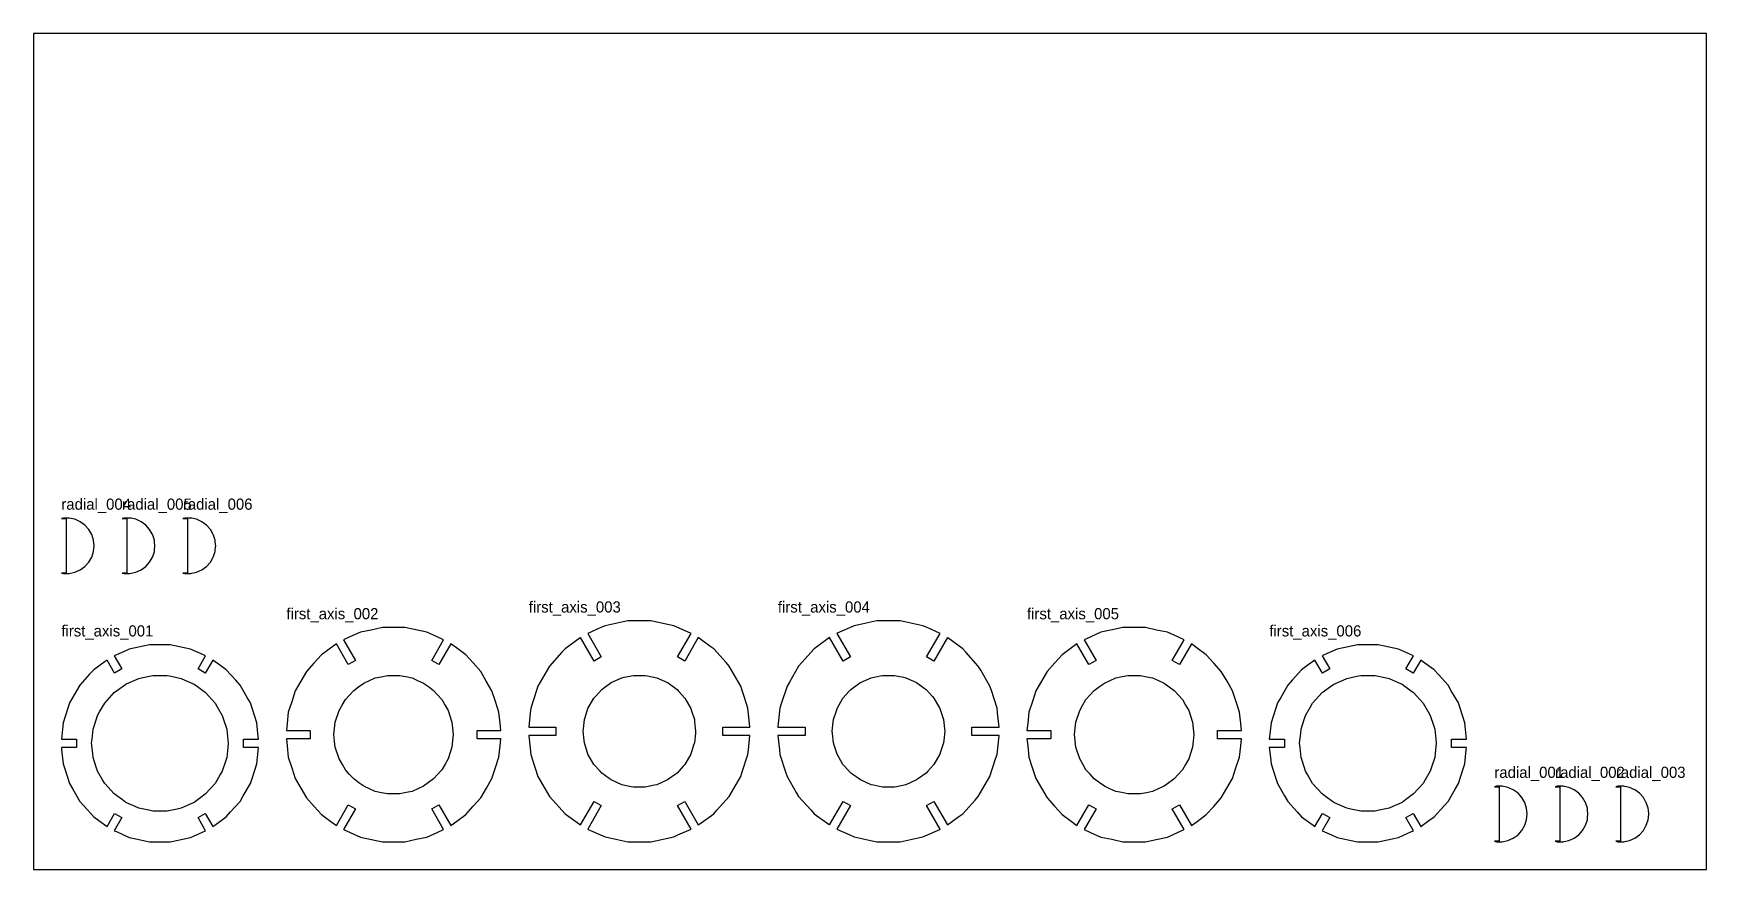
# Model space of a CAD drawing. Header units: metres. Extents: x 0 to 600, y 0 to 300.
import ezdxf

# ---------------------------------------------------------------- set-up
doc = ezdxf.new("R2010")
doc.units = ezdxf.units.M

msp = doc.modelspace()

# ---------------------------------------------------------------- linework, layer by layer
at = {"layer": 'first_axis_001'}
for p, q in [((32.256449, 78.14699), (28.976611, 76.686711)), ((34.381086, 79.092939), (32.256449, 78.14699)), ((39.368164, 80.152974), (34.381086, 79.092939)), ((41.643046, 80.636516), (39.368164, 80.152974)), ((49.067243, 80.636516), (41.643046, 80.636516)), ((54.054322, 79.576481), (49.067243, 80.636516)), ((56.329204, 79.092939), (54.054322, 79.576481)), ((60.986908, 77.019194), (56.329204, 79.092939)), ((25.71721, 74.70623), (21.592443, 71.709412)), ((26.378535, 75.186711), (25.71721, 74.70623)), ((29.095521, 70.480752), (26.378535, 75.186711)), ((28.976611, 76.686711), (31.693597, 71.980752)), ((59.016692, 71.980752), (61.733679, 76.686711)), ((61.733679, 76.686711), (60.986908, 77.019194)), ((64.331755, 75.186711), (61.614769, 70.480752)), ((67.236312, 73.076427), (64.331755, 75.186711)), ((69.117847, 71.709412), (67.236312, 73.076427)), ((16.624685, 66.192158), (15.461832, 64.178039)), ((20.036243, 69.981077), (16.624685, 66.192158)), ((21.592443, 71.709412), (20.036243, 69.981077)), ((31.693597, 71.980752), (29.095521, 70.480752)), ((30.165283, 64.384209), (33.111545, 66.524794)), ((33.111545, 66.524794), (34.461252, 67.125722)), ((34.461252, 67.125722), (37.788184, 68.606968)), ((37.788184, 68.606968), (39.233337, 68.914145)), ((39.233337, 68.914145), (42.795536, 69.671313)), ((42.795536, 69.671313), (47.914754, 69.671313)), ((47.914754, 69.671313), (49.359907, 69.364136)), ((49.359907, 69.364136), (52.922105, 68.606968)), ((52.922105, 68.606968), (54.271812, 68.006039)), ((54.271812, 68.006039), (57.598744, 66.524794)), ((57.598744, 66.524794), (58.794017, 65.656377)), ((61.614769, 70.480752), (59.016692, 71.980752)), ((72.529405, 67.920493), (69.117847, 71.709412)), ((74.085605, 66.192158), (72.529405, 67.920493)), ((76.63485, 61.776735), (74.085605, 66.192158)), ((15.461832, 64.178039), (12.912587, 59.762615)), ((25.544584, 59.711472), (28.97001, 63.515793)), ((28.97001, 63.515793), (30.165283, 64.384209)), ((58.794017, 65.656377), (61.740279, 63.515793)), ((61.740279, 63.515793), (65.165706, 59.711472)), ((77.797703, 59.762615), (76.63485, 61.776735)), ((12.193905, 57.550739), (10.618385, 52.701784)), ((12.912587, 59.762615), (12.193905, 57.550739)), ((21.859604, 51.81456), (22.984975, 55.278099)), ((22.984975, 55.278099), (23.723695, 56.557598)), ((23.723695, 56.557598), (25.544584, 59.711472)), ((65.165706, 59.711472), (65.904425, 58.431973)), ((65.904425, 58.431973), (67.725314, 55.278099)), ((67.725314, 55.278099), (68.181868, 53.872972)), ((79.373223, 54.913661), (77.797703, 59.762615)), ((80.091905, 52.701784), (79.373223, 54.913661)), ((10.375282, 50.38882), (10, 46.818258)), ((10.618385, 52.701784), (10.375282, 50.38882)), ((21.02238, 46.787602), (21.40305, 50.409433)), ((21.40305, 50.409433), (21.859604, 51.81456)), ((68.181868, 53.872972), (69.307239, 50.409433)), ((69.307239, 50.409433), (69.461674, 48.940088)), ((69.461674, 48.940088), (69.842344, 45.318258)), ((80.624843, 47.631222), (80.091905, 52.701784)), ((10, 46.818258), (15.433973, 46.818258)), ((15.433973, 43.818258), (10, 43.818258)), ((10, 43.818258), (10.085447, 43.005294)), ((10.085447, 43.005294), (10.618385, 37.934731)), ((15.433973, 46.818258), (15.433973, 43.818258)), ((20.867946, 45.318258), (21.02238, 46.787602)), ((21.248616, 41.696428), (20.867946, 45.318258)), ((69.687909, 43.848913), (69.307239, 40.227083)), ((69.842344, 45.318258), (69.687909, 43.848913)), ((75.276317, 43.818258), (75.276317, 46.818258)), ((75.276317, 46.818258), (80.710289, 46.818258)), ((80.71029, 43.818258), (75.276317, 43.818258)), ((80.335008, 40.247695), (80.71029, 43.818258)), ((80.710289, 46.818258), (80.624843, 47.631222)), ((10.618385, 37.934731), (11.337067, 35.722855)), ((21.40305, 40.227083), (21.248616, 41.696428)), ((22.528422, 36.763544), (21.40305, 40.227083)), ((22.984975, 35.358417), (22.528422, 36.763544)), ((68.850686, 38.821956), (67.725314, 35.358417)), ((69.307239, 40.227083), (68.850686, 38.821956)), ((78.516384, 33.085777), (80.091905, 37.934731)), ((80.091905, 37.934731), (80.335008, 40.247695)), ((11.337067, 35.722855), (12.912587, 30.8739)), ((12.912587, 30.8739), (14.075439, 28.859781)), ((24.805865, 32.204542), (22.984975, 35.358417)), ((25.544584, 30.925043), (24.805865, 32.204542)), ((28.97001, 27.120722), (25.544584, 30.925043)), ((65.165706, 30.925043), (61.740279, 27.120722)), ((66.986595, 34.078918), (65.165706, 30.925043)), ((67.725314, 35.358417), (66.986595, 34.078918)), ((75.248458, 26.458477), (77.797703, 30.8739)), ((77.797703, 30.8739), (78.516384, 33.085777)), ((14.075439, 28.859781), (16.624685, 24.444358)), ((16.624685, 24.444358), (18.180885, 22.716022)), ((31.916273, 24.980138), (28.97001, 27.120722)), ((33.111545, 24.111722), (31.916273, 24.980138)), ((36.438477, 22.630476), (33.111545, 24.111722)), ((57.598744, 24.111722), (56.249037, 23.510794)), ((60.545007, 26.252306), (57.598744, 24.111722)), ((61.740279, 27.120722), (60.545007, 26.252306)), ((70.674047, 20.655439), (74.085605, 24.444358)), ((74.085605, 24.444358), (75.248458, 26.458477)), ((18.180885, 22.716022), (21.592443, 18.927103)), ((21.592443, 18.927103), (23.473977, 17.560089)), ((26.378535, 15.449805), (29.095521, 20.155763)), ((31.693597, 18.655763), (28.976611, 13.949805)), ((29.095521, 20.155763), (31.693597, 18.655763)), ((37.788184, 22.029548), (36.438477, 22.630476)), ((41.350383, 21.27238), (37.788184, 22.029548)), ((42.795536, 20.965203), (41.350383, 21.27238)), ((47.914754, 20.965203), (42.795536, 20.965203)), ((51.476953, 21.722371), (47.914754, 20.965203)), ((52.922105, 22.029548), (51.476953, 21.722371)), ((56.249037, 23.510794), (52.922105, 22.029548)), ((59.016692, 18.655763), (61.614769, 20.155763)), ((61.733679, 13.949804), (59.016692, 18.655763)), ((61.614769, 20.155763), (64.331755, 15.449805)), ((64.99308, 15.930285), (69.117847, 18.927103)), ((69.117847, 18.927103), (70.674047, 20.655439)), ((23.473977, 17.560089), (26.378535, 15.449805)), ((28.976611, 13.949805), (29.723381, 13.617322)), ((29.723381, 13.617322), (34.381086, 11.543576)), ((56.329204, 11.543576), (58.453841, 12.489525)), ((58.453841, 12.489525), (61.733679, 13.949804)), ((64.331755, 15.449805), (64.99308, 15.930285)), ((34.381086, 11.543576), (36.655968, 11.060035)), ((36.655968, 11.060035), (41.643046, 10)), ((41.643046, 10), (49.067243, 10)), ((49.067243, 10), (51.342126, 10.483542)), ((51.342126, 10.483542), (56.329204, 11.543576))]:
    msp.add_line(p, q, dxfattribs=at)
at = {"layer": 'first_axis_002'}
for p, q in [((117.233432, 85.124252), (113.496328, 83.460388)), ((121.127934, 85.952055), (117.233432, 85.124252)), ((125.129309, 86.802574), (121.127934, 85.952055)), ((133.201585, 86.802574), (125.129309, 86.802574)), ((137.096086, 85.974771), (133.201585, 86.802574)), ((141.097462, 85.124252), (137.096086, 85.974771)), ((144.73475, 83.504827), (141.097462, 85.124252)), ((106.549538, 79.436469), (103.328432, 77.096199)), ((108.638831, 80.954429), (106.549538, 79.436469)), ((112.905823, 73.563782), (108.638831, 80.954429)), ((113.496328, 83.460388), (111.236907, 82.454429)), ((111.236907, 82.454429), (115.503899, 75.063782)), ((142.826995, 75.063782), (147.093987, 82.454429)), ((147.093987, 82.454429), (144.73475, 83.504827)), ((149.692063, 80.95443), (145.425071, 73.563782)), ((151.692961, 79.500693), (149.692063, 80.95443)), ((155.002462, 77.096199), (151.692961, 79.500693)), ((100.591174, 74.056165), (97.927026, 71.097328)), ((103.328432, 77.096199), (100.591174, 74.056165)), ((115.503899, 75.063782), (112.905823, 73.563782)), ((145.425071, 73.563782), (142.826995, 75.063782)), ((157.666611, 74.137362), (155.002462, 77.096199)), ((160.403868, 71.097328), (157.666611, 74.137362)), ((95.88164, 67.554619), (93.890888, 64.106533)), ((97.927026, 71.097328), (95.88164, 67.554619)), ((116.619042, 65.576989), (118.471853, 66.923136)), ((118.471853, 66.923136), (120.46424, 67.810204)), ((120.46424, 67.810204), (122.556443, 68.741712)), ((122.556443, 68.741712), (124.689723, 69.195154)), ((124.689723, 69.195154), (126.929877, 69.671314)), ((126.929877, 69.671314), (131.401017, 69.671314)), ((131.401017, 69.671314), (133.534297, 69.217872)), ((133.534297, 69.217872), (135.774452, 68.741712)), ((135.774452, 68.741712), (137.766838, 67.854644)), ((137.766838, 67.854644), (139.859041, 66.923136)), ((139.859041, 66.923136), (141.623458, 65.641212)), ((162.394621, 67.649242), (160.403868, 71.097328)), ((164.440006, 64.106533), (162.394621, 67.649242)), ((92.626772, 60.215981), (91.396417, 56.429342)), ((93.890888, 64.106533), (92.626772, 60.215981)), ((110.717748, 58.988988), (111.862848, 60.972361)), ((111.862848, 60.972361), (113.322181, 62.593114)), ((113.322181, 62.593114), (114.854625, 64.295065)), ((114.854625, 64.295065), (116.619042, 65.576989)), ((141.623458, 65.641212), (143.476269, 64.295065)), ((143.476269, 64.295065), (144.935602, 62.674312)), ((144.935602, 62.674312), (146.468046, 60.972361)), ((146.468046, 60.972361), (147.558515, 59.083612)), ((165.67036, 60.319895), (164.440006, 64.106533)), ((166.934477, 56.429342), (165.67036, 60.319895)), ((91.396417, 56.429342), (90.968815, 52.360983)), ((108.245621, 52.847934), (109.627279, 57.10024)), ((109.627279, 57.10024), (110.717748, 58.988988)), ((147.558515, 59.083612), (148.703615, 57.10024)), ((148.703615, 57.10024), (150.085274, 52.847934)), ((167.350658, 52.469646), (166.934477, 56.429342)), ((90.968815, 52.360983), (90.71029, 49.901287)), ((90.71029, 49.901287), (99.244274, 49.901287)), ((99.244274, 49.901287), (99.244274, 46.901287)), ((107.778259, 48.401287), (108.006229, 50.570279)), ((108.01765, 46.123632), (107.778259, 48.401287)), ((108.006229, 50.570279), (108.245621, 52.847934)), ((150.085274, 52.847934), (150.313244, 50.678942)), ((150.313244, 50.678942), (150.552635, 48.401287)), ((150.552635, 48.401287), (150.324665, 46.232296)), ((159.08662, 46.901287), (159.08662, 49.901287)), ((159.08662, 49.901287), (167.620604, 49.901287)), ((167.620604, 49.901287), (167.350658, 52.469646)), ((99.244274, 46.901287), (90.71029, 46.901287)), ((90.71029, 46.901287), (90.980236, 44.332928)), ((90.980236, 44.332928), (91.396417, 40.373232)), ((108.245621, 43.954641), (108.01765, 46.123632)), ((109.627279, 39.702334), (108.245621, 43.954641)), ((150.085274, 43.954641), (148.703615, 39.702334)), ((150.324665, 46.232296), (150.085274, 43.954641)), ((167.620604, 46.901287), (159.08662, 46.901287)), ((166.934477, 40.373232), (167.362079, 44.441591)), ((167.362079, 44.441591), (167.620604, 46.901287)), ((91.396417, 40.373232), (92.660534, 36.482679)), ((92.660534, 36.482679), (93.890888, 32.696041)), ((110.772379, 37.718962), (109.627279, 39.702334)), ((111.862848, 35.830214), (110.772379, 37.718962)), ((147.613146, 37.813586), (146.468046, 35.830214)), ((148.703615, 39.702334), (147.613146, 37.813586)), ((164.440006, 32.696041), (165.704122, 36.586594)), ((165.704122, 36.586594), (166.934477, 40.373232)), ((93.890888, 32.696041), (95.936273, 29.153332)), ((113.395292, 34.128263), (111.862848, 35.830214)), ((114.854625, 32.507509), (113.395292, 34.128263)), ((116.707436, 31.161363), (114.854625, 32.507509)), ((118.471853, 29.879438), (116.707436, 31.161363)), ((141.711852, 31.225585), (139.859041, 29.879438)), ((143.476269, 32.507509), (141.711852, 31.225585)), ((145.008713, 34.20946), (143.476269, 32.507509)), ((146.468046, 35.830214), (145.008713, 34.20946)), ((162.449254, 29.247955), (164.440006, 32.696041)), ((95.936273, 29.153332), (97.927026, 25.705246)), ((97.927026, 25.705246), (100.664284, 22.665212)), ((120.564056, 28.94793), (118.471853, 29.879438)), ((122.556443, 28.060863), (120.564056, 28.94793)), ((124.796597, 27.584702), (122.556443, 28.060863)), ((126.929877, 27.13126), (124.796597, 27.584702)), ((131.401017, 27.13126), (126.929877, 27.13126)), ((133.641171, 27.60742), (131.401017, 27.13126)), ((135.774452, 28.060863), (133.641171, 27.60742)), ((137.866654, 28.992371), (135.774452, 28.060863)), ((139.859041, 29.879438), (137.866654, 28.992371)), ((157.73972, 22.746409), (160.403868, 25.705246)), ((160.403868, 25.705246), (162.449254, 29.247955)), ((100.664284, 22.665212), (103.328432, 19.706375)), ((103.328432, 19.706375), (106.637934, 17.301881)), ((108.638831, 15.848145), (112.905823, 23.238792)), ((115.503899, 21.738792), (111.236907, 14.348145)), ((112.905823, 23.238792), (115.503899, 21.738792)), ((142.826995, 21.738792), (145.425071, 23.238792)), ((147.093987, 14.348145), (142.826995, 21.738792)), ((145.425071, 23.238792), (149.692063, 15.848145)), ((151.781356, 17.366105), (155.002462, 19.706375)), ((155.002462, 19.706375), (157.73972, 22.746409)), ((106.637934, 17.301881), (108.638831, 15.848145)), ((111.236907, 14.348145), (113.596144, 13.297747)), ((113.596144, 13.297747), (117.233432, 11.678322)), ((141.097462, 11.678322), (144.834566, 13.342186)), ((144.834566, 13.342186), (147.093987, 14.348145)), ((149.692063, 15.848145), (151.781356, 17.366105)), ((117.233432, 11.678322), (121.234808, 10.827803)), ((121.234808, 10.827803), (125.129309, 10)), ((125.129309, 10), (133.201585, 10)), ((133.201585, 10), (137.202961, 10.850519)), ((137.202961, 10.850519), (141.097462, 11.678322))]:
    msp.add_line(p, q, dxfattribs=at)
at = {"layer": 'first_axis_003'}
for p, q in [((203.432872, 86.794522), (198.753707, 84.711223)), ((198.753707, 84.711223), (203.627186, 76.270111)), ((204.981889, 87.484188), (203.432872, 86.794522)), ((211.467248, 88.862695), (204.981889, 87.484188)), ((213.125805, 89.215232), (211.467248, 88.862695)), ((221.451661, 89.215232), (213.125805, 89.215232)), ((227.937021, 87.836726), (221.451661, 89.215232)), ((229.595578, 87.484188), (227.937021, 87.836726)), ((235.652609, 84.787424), (229.595578, 87.484188)), ((230.950281, 76.270111), (235.823759, 84.711223)), ((235.823759, 84.711223), (235.652609, 84.787424)), ((190.640081, 79.203943), (189.505496, 77.943859)), ((196.004063, 83.101103), (190.640081, 79.203943)), ((196.155631, 83.211223), (196.004063, 83.101103)), ((201.029109, 74.770111), (196.155631, 83.211223)), ((238.421836, 83.211223), (233.548357, 74.770111)), ((242.565608, 80.200598), (238.421836, 83.211223)), ((243.937386, 79.203943), (242.565608, 80.200598)), ((248.373887, 74.27671), (243.937386, 79.203943)), ((185.068995, 73.016626), (184.22119, 71.548185)), ((189.505496, 77.943859), (185.068995, 73.016626)), ((203.627186, 76.270111), (201.029109, 74.770111)), ((233.548357, 74.770111), (230.950281, 76.270111)), ((249.508472, 73.016626), (248.373887, 74.27671)), ((252.823593, 67.274664), (249.508472, 73.016626)), ((184.22119, 71.548185), (180.906068, 65.806223)), ((204.475438, 65.098306), (207.201626, 67.078999)), ((207.201626, 67.078999), (211.054558, 68.794433)), ((211.054558, 68.794433), (211.883837, 68.970702)), ((211.883837, 68.970702), (215.179954, 69.671314)), ((215.179954, 69.671314), (219.397513, 69.671314)), ((219.397513, 69.671314), (220.226791, 69.495045)), ((220.226791, 69.495045), (223.522908, 68.794433)), ((223.522908, 68.794433), (227.375841, 67.078999)), ((227.375841, 67.078999), (228.061729, 66.580671)), ((228.061729, 66.580671), (230.787918, 64.599979)), ((253.671398, 65.806223), (252.823593, 67.274664)), ((180.382096, 64.193602), (178.333236, 57.887863)), ((180.906068, 65.806223), (180.382096, 64.193602)), ((198.858672, 57.813209), (200.967451, 61.465722)), ((200.967451, 61.465722), (201.534743, 62.095764)), ((201.534743, 62.095764), (203.789549, 64.599979)), ((203.789549, 64.599979), (204.475438, 65.098306)), ((230.787918, 64.599979), (231.35521, 63.969937)), ((231.35521, 63.969937), (233.610016, 61.465722)), ((233.610016, 61.465722), (235.718795, 57.813209)), ((255.720257, 59.500484), (253.671398, 65.806223)), ((178.155997, 56.201542), (177.620604, 51.107616)), ((178.333236, 57.887863), (178.155997, 56.201542)), ((197.555374, 53.802071), (197.81736, 54.608382)), ((197.81736, 54.608382), (198.858672, 57.813209)), ((235.718795, 57.813209), (235.980781, 57.006898)), ((235.980781, 57.006898), (237.022093, 53.802071)), ((256.24423, 57.887863), (255.720257, 59.500484)), ((256.937279, 51.293937), (256.24423, 57.887863)), ((177.620604, 51.107616), (187.367562, 51.107616)), ((187.367562, 48.107616), (177.620605, 48.107616)), ((177.620605, 48.107616), (177.640188, 47.921295)), ((187.367562, 51.107616), (187.367562, 48.107616)), ((197.114518, 49.607616), (197.203138, 50.450777)), ((197.466754, 46.256322), (197.114518, 49.607616)), ((197.203138, 50.450777), (197.555374, 53.802071)), ((237.022093, 53.802071), (237.110712, 52.958911)), ((237.374328, 48.764456), (237.022093, 45.413161)), ((237.110712, 52.958911), (237.462948, 49.607616)), ((237.462948, 49.607616), (237.374328, 48.764456)), ((247.209905, 48.107616), (247.209905, 51.107616)), ((247.209905, 51.107616), (256.956862, 51.107616)), ((256.956862, 48.107616), (247.209905, 48.107616)), ((256.42147, 43.013691), (256.956862, 48.107616)), ((256.956862, 51.107616), (256.937279, 51.293937)), ((177.640188, 47.921295), (178.333236, 41.32737)), ((197.555374, 45.413161), (197.466754, 46.256322)), ((198.596685, 42.208335), (197.555374, 45.413161)), ((198.858672, 41.402024), (198.596685, 42.208335)), ((236.760106, 44.606851), (235.718795, 41.402024)), ((237.022093, 45.413161), (236.760106, 44.606851)), ((256.24423, 41.32737), (256.42147, 43.013691)), ((178.333236, 41.32737), (178.857209, 39.714748)), ((178.857209, 39.714748), (180.906068, 33.40901)), ((200.967451, 37.749511), (198.858672, 41.402024)), ((203.222257, 35.245295), (200.967451, 37.749511)), ((233.042724, 37.119468), (230.787918, 34.615253)), ((233.610016, 37.749511), (233.042724, 37.119468)), ((235.718795, 41.402024), (233.610016, 37.749511)), ((254.195371, 35.021631), (256.24423, 41.32737)), ((180.906068, 33.40901), (181.753873, 31.940568)), ((181.753873, 31.940568), (185.068995, 26.198607)), ((203.789549, 34.615253), (203.222257, 35.245295)), ((206.515737, 32.634561), (203.789549, 34.615253)), ((207.201626, 32.136234), (206.515737, 32.634561)), ((211.054558, 30.420799), (207.201626, 32.136234)), ((214.350675, 29.720187), (211.054558, 30.420799)), ((222.69363, 30.244531), (219.397513, 29.543918)), ((223.522908, 30.420799), (222.69363, 30.244531)), ((227.375841, 32.136234), (223.522908, 30.420799)), ((230.102029, 34.116926), (227.375841, 32.136234)), ((230.787918, 34.615253), (230.102029, 34.116926)), ((250.356276, 27.667048), (253.671398, 33.40901)), ((253.671398, 33.40901), (254.195371, 35.021631)), ((185.068995, 26.198607), (186.203579, 24.938522)), ((186.203579, 24.938522), (190.640081, 20.011289)), ((196.155631, 16.004009), (201.029109, 24.445122)), ((201.029109, 24.445122), (203.627186, 22.945122)), ((215.179954, 29.543918), (214.350675, 29.720187)), ((219.397513, 29.543918), (215.179954, 29.543918)), ((230.950281, 22.945122), (233.548357, 24.445122)), ((233.548357, 24.445122), (238.421836, 16.004009)), ((245.07197, 21.271373), (249.508472, 26.198607)), ((249.508472, 26.198607), (250.356276, 27.667048)), ((190.640081, 20.011289), (192.011858, 19.014634)), ((192.011858, 19.014634), (196.155631, 16.004009)), ((203.627186, 22.945122), (198.753707, 14.50401)), ((235.823759, 14.504009), (230.950281, 22.945122)), ((238.573403, 16.11413), (243.937386, 20.011289)), ((243.937386, 20.011289), (245.07197, 21.271373)), ((198.753707, 14.50401), (198.924858, 14.427809)), ((198.924858, 14.427809), (204.981889, 11.731044)), ((229.595578, 11.731044), (231.144595, 12.42071)), ((231.144595, 12.42071), (235.823759, 14.504009)), ((238.421836, 16.004009), (238.573403, 16.11413)), ((204.981889, 11.731044), (206.640446, 11.378507)), ((206.640446, 11.378507), (213.125805, 10)), ((213.125805, 10), (221.451661, 10)), ((221.451661, 10), (223.110218, 10.352538)), ((223.110218, 10.352538), (229.595578, 11.731044))]:
    msp.add_line(p, q, dxfattribs=at)
at = {"layer": 'first_axis_004'}
for p, q in [((288.261115, 84.787424), (288.089965, 84.711223)), ((288.089965, 84.711223), (292.963443, 76.270111)), ((294.318147, 87.484188), (288.261115, 84.787424)), ((295.976704, 87.836726), (294.318147, 87.484188)), ((302.462063, 89.215232), (295.976704, 87.836726)), ((310.787919, 89.215232), (302.462063, 89.215232)), ((312.446476, 88.862695), (310.787919, 89.215232)), ((318.931836, 87.484188), (312.446476, 88.862695)), ((320.480852, 86.794522), (318.931836, 87.484188)), ((320.286539, 76.270111), (325.160017, 84.711223)), ((325.160017, 84.711223), (320.480852, 86.794522)), ((279.976339, 79.203943), (275.539837, 74.27671)), ((281.348116, 80.200598), (279.976339, 79.203943)), ((285.491889, 83.211223), (281.348116, 80.200598)), ((290.365367, 74.770111), (285.491889, 83.211223)), ((327.758093, 83.211223), (322.884615, 74.770111)), ((327.909661, 83.101103), (327.758093, 83.211223)), ((333.273644, 79.203943), (327.909661, 83.101103)), ((334.408228, 77.943859), (333.273644, 79.203943)), ((274.405253, 73.016626), (271.090131, 67.274664)), ((275.539837, 74.27671), (274.405253, 73.016626)), ((292.963443, 76.270111), (290.365367, 74.770111)), ((322.884615, 74.770111), (320.286539, 76.270111)), ((338.84473, 73.016626), (334.408228, 77.943859)), ((339.692534, 71.548185), (338.84473, 73.016626)), ((271.090131, 67.274664), (270.242326, 65.806223)), ((293.125807, 64.599979), (295.851995, 66.580671)), ((295.851995, 66.580671), (296.537884, 67.078999)), ((296.537884, 67.078999), (300.390816, 68.794433)), ((300.390816, 68.794433), (303.686933, 69.495045)), ((303.686933, 69.495045), (304.516212, 69.671314)), ((304.516212, 69.671314), (308.733771, 69.671314)), ((308.733771, 69.671314), (312.029888, 68.970702)), ((312.029888, 68.970702), (312.859166, 68.794433)), ((312.859166, 68.794433), (316.712099, 67.078999)), ((316.712099, 67.078999), (319.438287, 65.098306)), ((343.007656, 65.806223), (339.692534, 71.548185)), ((270.242326, 65.806223), (268.193467, 59.500484)), ((288.194929, 57.813209), (290.303709, 61.465722)), ((290.303709, 61.465722), (292.558515, 63.969937)), ((292.558515, 63.969937), (293.125807, 64.599979)), ((319.438287, 65.098306), (320.124175, 64.599979)), ((320.124175, 64.599979), (322.378981, 62.095764)), ((322.378981, 62.095764), (322.946274, 61.465722)), ((322.946274, 61.465722), (325.055053, 57.813209)), ((343.531629, 64.193602), (343.007656, 65.806223)), ((345.580488, 57.887863), (343.531629, 64.193602)), ((267.669494, 57.887863), (266.976446, 51.293937)), ((268.193467, 59.500484), (267.669494, 57.887863)), ((286.891632, 53.802071), (287.932943, 57.006898)), ((287.932943, 57.006898), (288.194929, 57.813209)), ((325.055053, 57.813209), (326.096364, 54.608382)), ((326.096364, 54.608382), (326.35835, 53.802071)), ((345.757727, 56.201542), (345.580488, 57.887863)), ((346.29312, 51.107616), (345.757727, 56.201542)), ((266.976446, 51.293937), (266.956862, 51.107616)), ((266.956862, 51.107616), (276.703819, 51.107616)), ((276.703819, 48.107616), (266.956862, 48.107616)), ((266.956862, 48.107616), (267.492255, 43.013691)), ((276.703819, 51.107616), (276.703819, 48.107616)), ((286.450776, 49.607616), (286.803012, 52.958911)), ((286.539396, 48.764456), (286.450776, 49.607616)), ((286.891632, 45.413161), (286.539396, 48.764456)), ((286.803012, 52.958911), (286.891632, 53.802071)), ((326.35835, 53.802071), (326.710586, 50.450777)), ((326.799206, 49.607616), (326.44697, 46.256322)), ((326.710586, 50.450777), (326.799206, 49.607616)), ((336.546163, 48.107616), (336.546163, 51.107616)), ((336.546163, 51.107616), (346.29312, 51.107616)), ((346.29312, 48.107616), (336.546163, 48.107616)), ((346.273537, 47.921295), (346.29312, 48.107616)), ((267.492255, 43.013691), (267.669494, 41.32737)), ((287.153618, 44.606851), (286.891632, 45.413161)), ((288.194929, 41.402024), (287.153618, 44.606851)), ((325.317039, 42.208335), (325.055053, 41.402024)), ((326.35835, 45.413161), (325.317039, 42.208335)), ((326.44697, 46.256322), (326.35835, 45.413161)), ((345.580488, 41.32737), (346.273537, 47.921295)), ((267.669494, 41.32737), (269.718354, 35.021631)), ((290.303709, 37.749511), (288.194929, 41.402024)), ((290.871001, 37.119468), (290.303709, 37.749511)), ((293.125807, 34.615253), (290.871001, 37.119468)), ((322.946274, 37.749511), (320.691468, 35.245295)), ((325.055053, 41.402024), (322.946274, 37.749511)), ((343.007656, 33.40901), (345.056515, 39.714748)), ((345.056515, 39.714748), (345.580488, 41.32737)), ((269.718354, 35.021631), (270.242326, 33.40901)), ((270.242326, 33.40901), (273.557448, 27.667048)), ((293.811696, 34.116926), (293.125807, 34.615253)), ((296.537884, 32.136234), (293.811696, 34.116926)), ((300.390816, 30.420799), (296.537884, 32.136234)), ((301.220095, 30.244531), (300.390816, 30.420799)), ((304.516212, 29.543918), (301.220095, 30.244531)), ((312.859166, 30.420799), (309.563049, 29.720187)), ((316.712099, 32.136234), (312.859166, 30.420799)), ((317.397987, 32.634561), (316.712099, 32.136234)), ((320.124175, 34.615253), (317.397987, 32.634561)), ((320.691468, 35.245295), (320.124175, 34.615253)), ((338.84473, 26.198607), (342.159851, 31.940568)), ((342.159851, 31.940568), (343.007656, 33.40901)), ((273.557448, 27.667048), (274.405253, 26.198607)), ((274.405253, 26.198607), (278.841754, 21.271373)), ((285.491889, 16.004009), (290.365367, 24.445122)), ((290.365367, 24.445122), (292.963443, 22.945122)), ((308.733771, 29.543918), (304.516212, 29.543918)), ((309.563049, 29.720187), (308.733771, 29.543918)), ((320.286539, 22.945122), (322.884615, 24.445122)), ((322.884615, 24.445122), (327.758094, 16.004009)), ((333.273644, 20.011289), (337.710145, 24.938522)), ((337.710145, 24.938522), (338.84473, 26.198607)), ((278.841754, 21.271373), (279.976339, 20.011289)), ((279.976339, 20.011289), (285.340321, 16.11413)), ((292.963443, 22.945122), (288.089965, 14.504009)), ((325.160017, 14.50401), (320.286539, 22.945122)), ((327.758094, 16.004009), (331.901866, 19.014634)), ((331.901866, 19.014634), (333.273644, 20.011289)), ((285.340321, 16.11413), (285.491889, 16.004009)), ((288.089965, 14.504009), (292.76913, 12.42071)), ((292.76913, 12.42071), (294.318147, 11.731044)), ((318.931836, 11.731044), (324.988867, 14.427809)), ((324.988867, 14.427809), (325.160017, 14.50401)), ((294.318147, 11.731044), (300.803506, 10.352538)), ((300.803506, 10.352538), (302.462063, 10)), ((302.462063, 10), (310.787919, 10)), ((310.787919, 10), (317.273279, 11.378507)), ((317.273279, 11.378507), (318.931836, 11.731044))]:
    msp.add_line(p, q, dxfattribs=at)
at = {"layer": 'first_axis_005'}
for p, q in [((382.816262, 85.124252), (379.178974, 83.504827)), ((386.817638, 85.974771), (382.816262, 85.124252)), ((390.71214, 86.802574), (386.817638, 85.974771)), ((398.784415, 86.802574), (390.71214, 86.802574)), ((402.785791, 85.952055), (398.784415, 86.802574)), ((406.680292, 85.124252), (402.785791, 85.952055)), ((410.417396, 83.460388), (406.680292, 85.124252)), ((372.220764, 79.500693), (368.911262, 77.096199)), ((374.221661, 80.95443), (372.220764, 79.500693)), ((378.488653, 73.563782), (374.221661, 80.95443)), ((379.178974, 83.504827), (376.819738, 82.454429)), ((376.819738, 82.454429), (381.086729, 75.063782)), ((408.409825, 75.063782), (412.676817, 82.454429)), ((412.676817, 82.454429), (410.417396, 83.460388)), ((415.274894, 80.954429), (411.007902, 73.563782)), ((417.364186, 79.436469), (415.274894, 80.954429)), ((420.585293, 77.096199), (417.364186, 79.436469)), ((366.247114, 74.137362), (363.509856, 71.097328)), ((368.911262, 77.096199), (366.247114, 74.137362)), ((381.086729, 75.063782), (378.488653, 73.563782)), ((411.007902, 73.563782), (408.409825, 75.063782)), ((423.32255, 74.056165), (420.585293, 77.096199)), ((425.986699, 71.097328), (423.32255, 74.056165)), ((361.519104, 67.649242), (359.473718, 64.106533)), ((363.509856, 71.097328), (361.519104, 67.649242)), ((382.290267, 65.641212), (384.054683, 66.923136)), ((384.054683, 66.923136), (386.146886, 67.854644)), ((386.146886, 67.854644), (388.139273, 68.741712)), ((388.139273, 68.741712), (390.379427, 69.217872)), ((390.379427, 69.217872), (392.512707, 69.671314)), ((392.512707, 69.671314), (396.983847, 69.671314)), ((396.983847, 69.671314), (399.224002, 69.195154)), ((399.224002, 69.195154), (401.357282, 68.741712)), ((401.357282, 68.741712), (403.449485, 67.810204)), ((403.449485, 67.810204), (405.441871, 66.923136)), ((405.441871, 66.923136), (407.294683, 65.576989)), ((428.032084, 67.554619), (425.986699, 71.097328)), ((430.022836, 64.106533), (428.032084, 67.554619)), ((358.243364, 60.319895), (356.979248, 56.429342)), ((359.473718, 64.106533), (358.243364, 60.319895)), ((376.355209, 59.083612), (377.445678, 60.972361)), ((377.445678, 60.972361), (378.978122, 62.674312)), ((378.978122, 62.674312), (380.437455, 64.295065)), ((380.437455, 64.295065), (382.290267, 65.641212)), ((407.294683, 65.576989), (409.059099, 64.295065)), ((409.059099, 64.295065), (410.591543, 62.593114)), ((410.591543, 62.593114), (412.050876, 60.972361)), ((412.050876, 60.972361), (413.195976, 58.988988)), ((431.286953, 60.215981), (430.022836, 64.106533)), ((432.517307, 56.429342), (431.286953, 60.215981)), ((356.979248, 56.429342), (356.563066, 52.469646)), ((373.828451, 52.847934), (375.210109, 57.10024)), ((375.210109, 57.10024), (376.355209, 59.083612)), ((413.195976, 58.988988), (414.286445, 57.10024)), ((414.286445, 57.10024), (415.668104, 52.847934)), ((432.94491, 52.360983), (432.517307, 56.429342)), ((356.563066, 52.469646), (356.29312, 49.901287)), ((356.29312, 49.901287), (364.827105, 49.901287)), ((364.827105, 49.901287), (364.827105, 46.901287)), ((373.361089, 48.401287), (373.600481, 50.678942)), ((373.58906, 46.232296), (373.361089, 48.401287)), ((373.600481, 50.678942), (373.828451, 52.847934)), ((415.668104, 52.847934), (415.907495, 50.570279)), ((416.135465, 48.401287), (415.896074, 46.123632)), ((415.907495, 50.570279), (416.135465, 48.401287)), ((424.66945, 46.901287), (424.66945, 49.901287)), ((424.66945, 49.901287), (433.203435, 49.901287)), ((433.203435, 49.901287), (432.94491, 52.360983)), ((364.827105, 46.901287), (356.29312, 46.901287)), ((356.29312, 46.901287), (356.551645, 44.441591)), ((356.551645, 44.441591), (356.979248, 40.373232)), ((373.828451, 43.954641), (373.58906, 46.232296)), ((375.210109, 39.702334), (373.828451, 43.954641)), ((415.668104, 43.954641), (414.286445, 39.702334)), ((415.896074, 46.123632), (415.668104, 43.954641)), ((433.203435, 46.901287), (424.66945, 46.901287)), ((432.517307, 40.373232), (432.933489, 44.332928)), ((432.933489, 44.332928), (433.203435, 46.901287)), ((356.979248, 40.373232), (358.209602, 36.586594)), ((358.209602, 36.586594), (359.473718, 32.696041)), ((376.300579, 37.813586), (375.210109, 39.702334)), ((377.445678, 35.830214), (376.300579, 37.813586)), ((413.141346, 37.718962), (412.050876, 35.830214)), ((414.286445, 39.702334), (413.141346, 37.718962)), ((430.022836, 32.696041), (431.253191, 36.482679)), ((431.253191, 36.482679), (432.517307, 40.373232)), ((359.473718, 32.696041), (361.464471, 29.247955)), ((378.905011, 34.20946), (377.445678, 35.830214)), ((380.437455, 32.507509), (378.905011, 34.20946)), ((382.201872, 31.225585), (380.437455, 32.507509)), ((384.054683, 29.879438), (382.201872, 31.225585)), ((407.206288, 31.161363), (405.441871, 29.879438)), ((409.059099, 32.507509), (407.206288, 31.161363)), ((410.518432, 34.128263), (409.059099, 32.507509)), ((412.050876, 35.830214), (410.518432, 34.128263)), ((427.977451, 29.153332), (430.022836, 32.696041)), ((361.464471, 29.247955), (363.509856, 25.705246)), ((363.509856, 25.705246), (366.174004, 22.746409)), ((386.04707, 28.992371), (384.054683, 29.879438)), ((388.139273, 28.060863), (386.04707, 28.992371)), ((390.272553, 27.60742), (388.139273, 28.060863)), ((392.512707, 27.13126), (390.272553, 27.60742)), ((396.983847, 27.13126), (392.512707, 27.13126)), ((399.117127, 27.584702), (396.983847, 27.13126)), ((401.357282, 28.060863), (399.117127, 27.584702)), ((403.349669, 28.94793), (401.357282, 28.060863)), ((405.441871, 29.879438), (403.349669, 28.94793)), ((423.249441, 22.665212), (425.986699, 25.705246)), ((425.986699, 25.705246), (427.977451, 29.153332)), ((366.174004, 22.746409), (368.911262, 19.706375)), ((368.911262, 19.706375), (372.132369, 17.366105)), ((374.221661, 15.848145), (378.488653, 23.238792)), ((381.086729, 21.738792), (376.819737, 14.348145)), ((378.488653, 23.238792), (381.086729, 21.738792)), ((408.409825, 21.738792), (411.007902, 23.238792)), ((412.676817, 14.348145), (408.409825, 21.738792)), ((411.007902, 23.238792), (415.274894, 15.848145)), ((417.275791, 17.301881), (420.585293, 19.706375)), ((420.585293, 19.706375), (423.249441, 22.665212)), ((372.132369, 17.366105), (374.221661, 15.848145)), ((376.819737, 14.348145), (379.079158, 13.342186)), ((379.079158, 13.342186), (382.816262, 11.678322)), ((406.680292, 11.678322), (410.31758, 13.297747)), ((410.31758, 13.297747), (412.676817, 14.348145)), ((415.274894, 15.848145), (417.275791, 17.301881)), ((382.816262, 11.678322), (386.710764, 10.850519)), ((386.710764, 10.850519), (390.71214, 10)), ((390.71214, 10), (398.784415, 10)), ((398.784415, 10), (402.678917, 10.827803)), ((402.678917, 10.827803), (406.680292, 11.678322))]:
    msp.add_line(p, q, dxfattribs=at)
at = {"layer": 'first_axis_006'}
for p, q in [((467.584521, 79.092939), (462.926816, 77.019194)), ((469.859403, 79.576481), (467.584521, 79.092939)), ((474.846481, 80.636516), (469.859403, 79.576481)), ((482.270678, 80.636516), (474.846481, 80.636516)), ((484.54556, 80.152974), (482.270678, 80.636516)), ((489.532638, 79.092939), (484.54556, 80.152974)), ((491.657276, 78.14699), (489.532638, 79.092939)), ((494.937114, 76.686711), (491.657276, 78.14699)), ((456.677412, 73.076427), (454.795878, 71.709412)), ((459.581969, 75.186711), (456.677412, 73.076427)), ((462.298956, 70.480752), (459.581969, 75.186711)), ((462.926816, 77.019194), (462.180046, 76.686711)), ((462.180046, 76.686711), (464.897032, 71.980752)), ((492.220127, 71.980752), (494.937114, 76.686711)), ((497.53519, 75.186711), (494.818203, 70.480752)), ((498.196515, 74.70623), (497.53519, 75.186711)), ((502.321281, 71.709412), (498.196515, 74.70623)), ((449.82812, 66.192158), (447.278874, 61.776735)), ((451.38432, 67.920493), (449.82812, 66.192158)), ((454.795878, 71.709412), (451.38432, 67.920493)), ((464.897032, 71.980752), (462.298956, 70.480752)), ((465.119708, 65.656377), (466.31498, 66.524794)), ((466.31498, 66.524794), (469.641912, 68.006039)), ((469.641912, 68.006039), (470.991619, 68.606968)), ((470.991619, 68.606968), (474.553818, 69.364136)), ((474.553818, 69.364136), (475.99897, 69.671313)), ((475.99897, 69.671313), (481.118189, 69.671313)), ((481.118189, 69.671313), (484.680387, 68.914145)), ((484.680387, 68.914145), (486.12554, 68.606968)), ((486.12554, 68.606968), (489.452472, 67.125722)), ((489.452472, 67.125722), (490.802179, 66.524794)), ((490.802179, 66.524794), (493.748442, 64.384209)), ((494.818203, 70.480752), (492.220127, 71.980752)), ((503.877481, 69.981077), (502.321281, 71.709412)), ((507.28904, 66.192158), (503.877481, 69.981077)), ((508.451892, 64.178039), (507.28904, 66.192158)), ((447.278874, 61.776735), (446.116021, 59.762615)), ((458.748019, 59.711472), (462.173445, 63.515793)), ((462.173445, 63.515793), (465.119708, 65.656377)), ((493.748442, 64.384209), (494.943714, 63.515793)), ((494.943714, 63.515793), (498.36914, 59.711472)), ((511.001138, 59.762615), (508.451892, 64.178039)), ((444.540501, 54.913661), (443.82182, 52.701784)), ((446.116021, 59.762615), (444.540501, 54.913661)), ((455.731857, 53.872972), (456.18841, 55.278099)), ((456.18841, 55.278099), (458.0093, 58.431973)), ((458.0093, 58.431973), (458.748019, 59.711472)), ((498.36914, 59.711472), (500.19003, 56.557598)), ((500.19003, 56.557598), (500.928749, 55.278099)), ((500.928749, 55.278099), (502.054121, 51.81456)), ((511.719819, 57.550739), (511.001138, 59.762615)), ((513.295339, 52.701784), (511.719819, 57.550739)), ((443.82182, 52.701784), (443.288881, 47.631222)), ((454.07138, 45.318258), (454.45205, 48.940088)), ((454.45205, 48.940088), (454.606485, 50.409433)), ((454.606485, 50.409433), (455.731857, 53.872972)), ((502.054121, 51.81456), (502.510674, 50.409433)), ((502.510674, 50.409433), (502.891344, 46.787602)), ((513.538443, 50.38882), (513.295339, 52.701784)), ((513.913724, 46.818258), (513.538443, 50.38882)), ((443.288881, 47.631222), (443.203435, 46.818258)), ((443.203435, 46.818258), (448.637408, 46.818258)), ((448.637408, 43.818258), (443.203435, 43.818258)), ((443.203435, 43.818258), (443.578717, 40.247695)), ((448.637408, 46.818258), (448.637408, 43.818258)), ((454.225815, 43.848913), (454.07138, 45.318258)), ((454.606485, 40.227083), (454.225815, 43.848913)), ((503.045779, 45.318258), (502.665109, 41.696428)), ((502.891344, 46.787602), (503.045779, 45.318258)), ((508.479752, 43.818258), (508.479752, 46.818258)), ((508.479752, 46.818258), (513.913724, 46.818258)), ((513.913724, 43.818258), (508.479752, 43.818258)), ((513.295339, 37.934731), (513.828278, 43.005294)), ((513.828278, 43.005294), (513.913724, 43.818258)), ((443.578717, 40.247695), (443.82182, 37.934731)), ((443.82182, 37.934731), (445.39734, 33.085777)), ((455.063038, 38.821956), (454.606485, 40.227083)), ((456.18841, 35.358417), (455.063038, 38.821956)), ((501.385302, 36.763544), (500.928749, 35.358417)), ((502.510674, 40.227083), (501.385302, 36.763544)), ((502.665109, 41.696428), (502.510674, 40.227083)), ((512.576658, 35.722855), (513.295339, 37.934731)), ((445.39734, 33.085777), (446.116021, 30.8739)), ((446.116021, 30.8739), (448.665267, 26.458477)), ((456.927129, 34.078918), (456.18841, 35.358417)), ((458.748019, 30.925043), (456.927129, 34.078918)), ((462.173445, 27.120722), (458.748019, 30.925043)), ((498.36914, 30.925043), (494.943714, 27.120722)), ((499.10786, 32.204542), (498.36914, 30.925043)), ((500.928749, 35.358417), (499.10786, 32.204542)), ((509.838285, 28.859781), (511.001138, 30.8739)), ((511.001138, 30.8739), (512.576658, 35.722855)), ((448.665267, 26.458477), (449.82812, 24.444358)), ((449.82812, 24.444358), (453.239678, 20.655439)), ((463.368717, 26.252306), (462.173445, 27.120722)), ((466.31498, 24.111722), (463.368717, 26.252306)), ((467.664687, 23.510794), (466.31498, 24.111722)), ((490.802179, 24.111722), (487.475247, 22.630476)), ((491.997452, 24.980138), (490.802179, 24.111722)), ((494.943714, 27.120722), (491.997452, 24.980138)), ((505.732839, 22.716022), (507.28904, 24.444358)), ((507.28904, 24.444358), (509.838285, 28.859781)), ((453.239678, 20.655439), (454.795878, 18.927103)), ((454.795878, 18.927103), (458.920645, 15.930285)), ((459.581969, 15.449805), (462.298956, 20.155763)), ((464.897032, 18.655763), (462.180045, 13.949804)), ((462.298956, 20.155763), (464.897032, 18.655763)), ((470.991619, 22.029548), (467.664687, 23.510794)), ((472.436772, 21.722371), (470.991619, 22.029548)), ((475.99897, 20.965203), (472.436772, 21.722371)), ((481.118189, 20.965203), (475.99897, 20.965203)), ((482.563341, 21.27238), (481.118189, 20.965203)), ((486.12554, 22.029548), (482.563341, 21.27238)), ((487.475247, 22.630476), (486.12554, 22.029548)), ((492.220127, 18.655763), (494.818203, 20.155763)), ((494.937113, 13.949805), (492.220127, 18.655763)), ((494.818203, 20.155763), (497.53519, 15.449805)), ((500.439747, 17.560089), (502.321281, 18.927103)), ((502.321281, 18.927103), (505.732839, 22.716022)), ((458.920645, 15.930285), (459.581969, 15.449805)), ((462.180045, 13.949804), (465.459884, 12.489525)), ((465.459884, 12.489525), (467.584521, 11.543576)), ((489.532638, 11.543576), (494.190343, 13.617322)), ((494.190343, 13.617322), (494.937113, 13.949805)), ((497.53519, 15.449805), (500.439747, 17.560089)), ((467.584521, 11.543576), (472.571599, 10.483542)), ((472.571599, 10.483542), (474.846481, 10)), ((474.846481, 10), (482.270678, 10)), ((482.270678, 10), (487.257756, 11.060035)), ((487.257756, 11.060035), (489.532638, 11.543576))]:
    msp.add_line(p, q, dxfattribs=at)
at = {"layer": 'radial_001'}
for p, q in [((524.654875, 29.890438), (523.913724, 29.732902)), ((523.913724, 29.732902), (525.621331, 29.732902)), ((526.745443, 29.890438), (524.654875, 29.890438)), ((525.621331, 29.732902), (525.621331, 26.417829)), ((525.621331, 26.417829), (525.621332, 26.417829)), ((525.621332, 26.417829), (525.621332, 23.417829)), ((528.790331, 29.455784), (526.745443, 29.890438)), ((530.700159, 28.605474), (528.790331, 29.455784)), ((532.391466, 27.376667), (530.700159, 28.605474)), ((533.790331, 25.823071), (532.391466, 27.376667)), ((534.835615, 24.012586), (533.790331, 25.823071)), ((535.481634, 22.024336), (534.835615, 24.012586)), ((525.621332, 23.417829), (525.621331, 23.417829)), ((525.621331, 23.417829), (525.621331, 16.47261)), ((535.700159, 19.945219), (535.481634, 22.024336)), ((535.481634, 17.866102), (535.700159, 19.945219)), ((525.621331, 16.47261), (525.621332, 16.47261)), ((525.621332, 13.47261), (525.621331, 13.47261)), ((525.621331, 13.47261), (525.621331, 10.157537)), ((525.621332, 16.47261), (525.621332, 13.47261)), ((530.700159, 11.284965), (532.391466, 12.513771)), ((532.391466, 12.513771), (533.790331, 14.067367)), ((533.790331, 14.067367), (534.835615, 15.877852)), ((534.835615, 15.877852), (535.481634, 17.866102)), ((525.621331, 10.157537), (523.913724, 10.157537)), ((523.913724, 10.157537), (524.654875, 10)), ((524.654875, 10), (526.745443, 10)), ((526.745443, 10), (528.790331, 10.434654)), ((528.790331, 10.434654), (530.700159, 11.284965))]:
    msp.add_line(p, q, dxfattribs=at)
at = {"layer": 'radial_002'}
for p, q in [((546.44131, 29.890438), (545.700159, 29.732902)), ((545.700159, 29.732902), (547.407765, 29.732902)), ((548.531879, 29.890438), (546.44131, 29.890438)), ((547.407765, 29.732902), (547.407765, 26.417829)), ((547.407765, 26.417829), (547.407766, 26.417829)), ((547.407766, 26.417829), (547.407766, 23.417829)), ((548.929718, 29.805875), (548.531879, 29.890438)), ((550.576763, 29.455784), (548.929718, 29.805875)), ((552.486593, 28.605474), (550.576763, 29.455784)), ((554.177899, 27.376667), (552.486593, 28.605474)), ((555.576762, 25.823071), (554.177899, 27.376667)), ((556.493106, 24.235923), (555.576762, 25.823071)), ((556.62205, 24.012586), (556.493106, 24.235923)), ((556.829929, 23.372795), (556.62205, 24.012586)), ((547.407766, 23.417829), (547.407765, 23.417829)), ((547.407765, 23.417829), (547.407765, 19.787683)), ((547.407765, 19.787683), (547.407765, 19.787683)), ((547.407765, 19.787683), (547.407765, 16.47261)), ((557.268068, 22.024336), (556.829929, 23.372795)), ((557.349183, 21.252585), (557.268068, 22.024336)), ((557.268068, 17.866102), (557.349183, 18.637853)), ((557.486595, 19.945219), (557.349183, 21.252585)), ((557.349183, 18.637853), (557.486595, 19.945219)), ((547.407765, 16.47261), (547.407766, 16.47261)), ((547.407766, 13.47261), (547.407765, 13.47261)), ((547.407765, 13.47261), (547.407765, 10.157537)), ((547.407766, 16.47261), (547.407766, 13.47261)), ((552.486593, 11.284965), (554.177899, 12.513771)), ((554.177899, 12.513771), (555.576762, 14.067367)), ((555.576762, 14.067367), (556.493106, 15.654515)), ((556.493106, 15.654515), (556.62205, 15.877852)), ((556.62205, 15.877852), (556.829929, 16.517643)), ((556.829929, 16.517643), (557.268068, 17.866102)), ((547.407765, 10.157537), (545.700159, 10.157537)), ((545.700159, 10.157537), (546.44131, 10)), ((546.44131, 10), (548.531878, 10)), ((548.531878, 10), (548.929718, 10.084563)), ((548.929718, 10.084563), (550.576763, 10.434654)), ((550.576763, 10.434654), (552.486593, 11.284965))]:
    msp.add_line(p, q, dxfattribs=at)
at = {"layer": 'radial_003'}
for p, q in [((568.227746, 29.890438), (567.486595, 29.732902)), ((567.486595, 29.732902), (569.194201, 29.732902)), ((570.318315, 29.890438), (568.227746, 29.890438)), ((569.194201, 29.732902), (569.194201, 26.417829)), ((569.194201, 26.417829), (569.194202, 26.417829)), ((569.194202, 26.417829), (569.194202, 23.417829)), ((570.716154, 29.805875), (570.318315, 29.890438)), ((572.3632, 29.455784), (570.716154, 29.805875)), ((574.273029, 28.605473), (572.3632, 29.455784)), ((575.964336, 27.376667), (574.273029, 28.605473)), ((577.363199, 25.823071), (575.964336, 27.376667)), ((578.279542, 24.235923), (577.363199, 25.823071)), ((578.408486, 24.012586), (578.279542, 24.235923)), ((578.616366, 23.372795), (578.408486, 24.012586)), ((569.194202, 23.417829), (569.194201, 23.417829)), ((569.194201, 23.417829), (569.194201, 16.47261)), ((579.054504, 22.024336), (578.616366, 23.372795)), ((579.13562, 21.252585), (579.054504, 22.024336)), ((579.054504, 17.866102), (579.13562, 18.637853)), ((579.273031, 19.945219), (579.13562, 21.252585)), ((579.13562, 18.637853), (579.273031, 19.945219)), ((569.194201, 16.47261), (569.194202, 16.47261)), ((569.194202, 13.47261), (569.194201, 13.47261)), ((569.194201, 13.47261), (569.194201, 10.157537)), ((569.194202, 16.47261), (569.194202, 13.47261)), ((574.273029, 11.284965), (575.964335, 12.51377)), ((575.964335, 12.51377), (577.363198, 14.067366)), ((577.363198, 14.067366), (578.279542, 15.654515)), ((578.279542, 15.654515), (578.408486, 15.877852)), ((578.408486, 15.877852), (578.616366, 16.517643)), ((578.616366, 16.517643), (579.054504, 17.866102)), ((569.194201, 10.157537), (567.486595, 10.157537)), ((567.486595, 10.157537), (568.227746, 10)), ((568.227746, 10), (570.318315, 10)), ((570.318315, 10), (570.716154, 10.084563)), ((570.716154, 10.084563), (572.363199, 10.434654)), ((572.363199, 10.434654), (574.273029, 11.284965))]:
    msp.add_line(p, q, dxfattribs=at)
at = {"layer": 'radial_004'}
for p, q in [((10.74115, 126.105671), (10, 125.948134)), ((12.831719, 126.105671), (10.74115, 126.105671)), ((14.876606, 125.671016), (12.831719, 126.105671)), ((10, 125.948134), (11.707607, 125.948134)), ((11.707607, 125.948134), (11.707607, 122.633061)), ((11.707607, 122.633061), (11.707607, 122.633061)), ((11.707607, 122.633061), (11.707607, 119.633061)), ((16.786435, 124.820706), (14.876606, 125.671016)), ((18.477742, 123.5919), (16.786435, 124.820706)), ((19.876606, 122.038304), (18.477742, 123.5919)), ((20.921891, 120.227818), (19.876606, 122.038304)), ((21.56791, 118.239568), (20.921891, 120.227818)), ((11.707607, 119.633061), (11.707606, 119.633061)), ((11.707606, 119.633061), (11.707606, 112.687842)), ((20.921891, 112.093085), (21.56791, 114.081335)), ((21.786435, 116.160452), (21.56791, 118.239568)), ((21.56791, 114.081335), (21.786435, 116.160452)), ((11.707606, 112.687842), (11.707607, 112.687842)), ((11.707607, 112.687842), (11.707607, 109.687842)), ((11.707607, 109.687842), (11.707607, 109.687842)), ((11.707607, 109.687842), (11.707607, 106.372769)), ((16.786435, 107.500197), (18.477742, 108.729003)), ((18.477742, 108.729003), (19.876606, 110.282599)), ((19.876606, 110.282599), (20.921891, 112.093085)), ((11.707607, 106.372769), (10, 106.372769)), ((10, 106.372769), (10.74115, 106.215232)), ((10.74115, 106.215232), (12.831719, 106.215232)), ((12.831719, 106.215232), (14.876606, 106.649887)), ((14.876606, 106.649887), (16.786435, 107.500197))]:
    msp.add_line(p, q, dxfattribs=at)
at = {"layer": 'radial_005'}
for p, q in [((32.527585, 126.105671), (31.786435, 125.948134)), ((34.618154, 126.105671), (32.527585, 126.105671)), ((35.015993, 126.021107), (34.618154, 126.105671)), ((36.663039, 125.671016), (35.015993, 126.021107)), ((31.786435, 125.948134), (33.494041, 125.948134)), ((33.494041, 125.948134), (33.494041, 122.633061)), ((33.494041, 122.633061), (33.494042, 122.633061)), ((33.494042, 122.633061), (33.494042, 119.633061)), ((38.572869, 124.820706), (36.663039, 125.671016)), ((40.264175, 123.5919), (38.572869, 124.820706)), ((41.663038, 122.038304), (40.264175, 123.5919)), ((42.579382, 120.451155), (41.663038, 122.038304)), ((42.708326, 120.227818), (42.579382, 120.451155)), ((42.916205, 119.588028), (42.708326, 120.227818)), ((33.494042, 119.633061), (33.494041, 119.633061)), ((33.494041, 119.633061), (33.494041, 116.002915)), ((33.494041, 116.002915), (33.494041, 116.002915)), ((33.494041, 116.002915), (33.494041, 112.687842)), ((43.354343, 118.239568), (42.916205, 119.588028)), ((42.916205, 112.732875), (43.354343, 114.081335)), ((43.435459, 117.467818), (43.354343, 118.239568)), ((43.354343, 114.081335), (43.435459, 114.853085)), ((43.572871, 116.160452), (43.435459, 117.467818)), ((43.435459, 114.853085), (43.572871, 116.160452)), ((33.494041, 112.687842), (33.494041, 112.687842)), ((33.494041, 112.687842), (33.494041, 109.687842)), ((33.494041, 109.687842), (33.494041, 109.687842)), ((33.494041, 109.687842), (33.494041, 106.372769)), ((38.572869, 107.500197), (40.264175, 108.729003)), ((40.264175, 108.729003), (41.663038, 110.282599)), ((41.663038, 110.282599), (42.579382, 111.869748)), ((42.579382, 111.869748), (42.708326, 112.093085)), ((42.708326, 112.093085), (42.916205, 112.732875)), ((33.494041, 106.372769), (31.786435, 106.372769)), ((31.786435, 106.372769), (32.527585, 106.215232)), ((32.527585, 106.215232), (34.618154, 106.215232)), ((34.618154, 106.215232), (35.015993, 106.299796)), ((35.015993, 106.299796), (36.663039, 106.649887)), ((36.663039, 106.649887), (38.572869, 107.500197))]:
    msp.add_line(p, q, dxfattribs=at)
at = {"layer": 'radial_006'}
for p, q in [((54.314021, 126.105671), (53.572871, 125.948134)), ((56.40459, 126.105671), (54.314021, 126.105671)), ((56.802429, 126.021107), (56.40459, 126.105671)), ((58.449475, 125.671016), (56.802429, 126.021107)), ((53.572871, 125.948134), (55.280477, 125.948134)), ((55.280477, 125.948134), (55.280477, 122.633061)), ((55.280477, 122.633061), (55.280478, 122.633061)), ((55.280478, 122.633061), (55.280478, 119.633061)), ((60.359305, 124.820706), (58.449475, 125.671016)), ((62.050611, 123.5919), (60.359305, 124.820706)), ((63.449474, 122.038304), (62.050611, 123.5919)), ((64.365818, 120.451155), (63.449474, 122.038304)), ((64.494762, 120.227818), (64.365818, 120.451155)), ((64.702641, 119.588028), (64.494762, 120.227818)), ((55.280478, 119.633061), (55.280477, 119.633061)), ((55.280477, 119.633061), (55.280477, 112.687842)), ((65.14078, 118.239568), (64.702641, 119.588028)), ((64.702641, 112.732875), (65.14078, 114.081335)), ((65.221895, 117.467818), (65.14078, 118.239568)), ((65.14078, 114.081335), (65.221895, 114.853086)), ((65.359307, 116.160452), (65.221895, 117.467818)), ((65.221895, 114.853086), (65.359307, 116.160452)), ((55.280477, 112.687842), (55.280478, 112.687842)), ((55.280478, 109.687842), (55.280477, 109.687842)), ((55.280477, 109.687842), (55.280477, 106.372769)), ((55.280478, 112.687842), (55.280478, 109.687842)), ((60.359305, 107.500197), (62.050611, 108.729003)), ((62.050611, 108.729003), (63.449474, 110.282599)), ((63.449474, 110.282599), (64.365818, 111.869748)), ((64.365818, 111.869748), (64.494762, 112.093085)), ((64.494762, 112.093085), (64.702641, 112.732875)), ((55.280477, 106.372769), (53.572871, 106.372769)), ((53.572871, 106.372769), (54.314021, 106.215232)), ((54.314021, 106.215232), (56.40459, 106.215232)), ((56.40459, 106.215232), (56.802429, 106.299796)), ((56.802429, 106.299796), (58.449475, 106.649887)), ((58.449475, 106.649887), (60.359305, 107.500197))]:
    msp.add_line(p, q, dxfattribs=at)
at = {"layer": 'sheet_boundary'}
for p, q in [((600, 300), (0, 300)), ((0, 300), (0, 0)), ((600, 0), (600, 300)), ((0, 0), (600, 0))]:
    msp.add_line(p, q, dxfattribs=at)

# ---------------------------------------------------------------- texts
at = {"layer": 'first_axis_001'}
msp.add_text('first_axis_001', height=4, dxfattribs=at).set_placement((10, 83.636516))
at = {"layer": 'first_axis_002'}
msp.add_text('first_axis_002', height=4, dxfattribs=at).set_placement((90.71029, 89.802574))
at = {"layer": 'first_axis_003'}
msp.add_text('first_axis_003', height=4, dxfattribs=at).set_placement((177.620604, 92.215232))
at = {"layer": 'first_axis_004'}
msp.add_text('first_axis_004', height=4, dxfattribs=at).set_placement((266.956862, 92.215232))
at = {"layer": 'first_axis_005'}
msp.add_text('first_axis_005', height=4, dxfattribs=at).set_placement((356.29312, 89.802574))
at = {"layer": 'first_axis_006'}
msp.add_text('first_axis_006', height=4, dxfattribs=at).set_placement((443.203435, 83.636516))
at = {"layer": 'radial_001'}
msp.add_text('radial_001', height=4, dxfattribs=at).set_placement((523.913724, 32.890438))
at = {"layer": 'radial_002'}
msp.add_text('radial_002', height=4, dxfattribs=at).set_placement((545.700159, 32.890438))
at = {"layer": 'radial_003'}
msp.add_text('radial_003', height=4, dxfattribs=at).set_placement((567.486595, 32.890438))
at = {"layer": 'radial_004'}
msp.add_text('radial_004', height=4, dxfattribs=at).set_placement((10, 129.105671))
at = {"layer": 'radial_005'}
msp.add_text('radial_005', height=4, dxfattribs=at).set_placement((31.786435, 129.105671))
at = {"layer": 'radial_006'}
msp.add_text('radial_006', height=4, dxfattribs=at).set_placement((53.572871, 129.105671))

doc.saveas('drawing.dxf')
